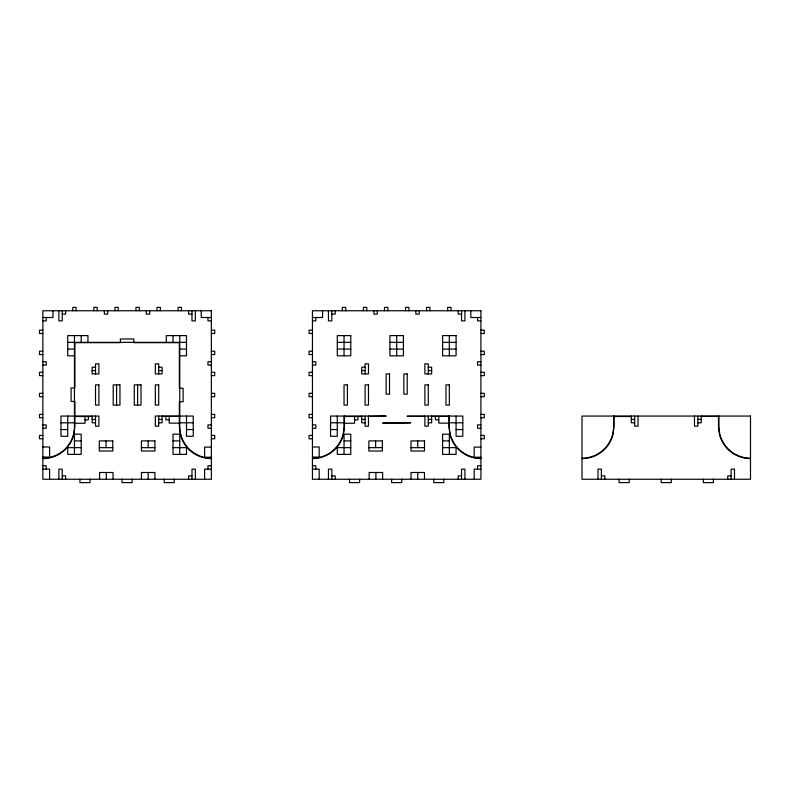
<?xml version="1.0" encoding="UTF-8"?>
<svg xmlns="http://www.w3.org/2000/svg" width="790" height="790" viewBox="0 0 790 790"><rect width="100%" height="100%" fill="white"/><g stroke="black" fill="none" stroke-linecap="round" stroke-linejoin="round"><path stroke-width="1.19" d="M62.242 314.124L65.619 314.124L65.619 310.756M191.98 314.124L188.613 314.124L188.613 310.756M331.82 314.124L335.187 314.124L335.187 310.756M461.548 314.124L458.18 314.124L458.18 310.756M42.867 317.501L52.979 317.501L52.979 310.756M211.355 317.501L201.243 317.501L201.243 310.756M312.445 317.501L322.557 317.501L322.557 310.756M480.922 317.501L470.82 317.501L470.82 310.756M42.867 320.868L46.235 320.868L46.235 317.501M211.355 320.868L207.987 320.868L207.987 317.501M312.445 320.868L315.812 320.868L315.812 317.501M480.922 320.868L477.555 320.868L477.555 317.501M42.867 330.131L39.5 330.131L39.5 333.508L42.867 333.508M211.355 330.131L214.722 330.131L214.722 333.508L211.355 333.508M312.445 330.131L309.078 330.131L309.078 333.508L312.445 333.508M480.922 330.131L484.3 330.131L484.3 333.508L480.922 333.508M67.723 342.347L186.499 342.347M337.291 342.347L350.77 342.347M389.944 342.347L403.423 342.347M442.598 342.347L456.077 342.347M67.723 349.091L74.458 349.091M179.764 349.091L186.499 349.091M337.291 349.091L350.77 349.091M389.944 349.091L403.423 349.091M442.598 349.091L456.077 349.091M42.867 351.195L39.5 351.195L39.5 354.562L42.867 354.562M211.355 351.195L214.722 351.195L214.722 354.562L211.355 354.562M312.445 351.195L309.078 351.195L309.078 354.562L312.445 354.562M480.922 351.195L484.3 351.195L484.3 354.562L480.922 354.562M74.458 355.826L67.723 355.826L67.723 335.612L87.937 335.612L87.937 342.347M179.764 355.826L186.499 355.826L186.499 335.612L166.285 335.612L166.285 342.347M42.867 361.721L46.235 361.721L46.235 365.099L42.867 365.099M211.355 361.721L207.987 361.721L207.987 365.099L211.355 365.099M312.445 361.721L315.812 361.721L315.812 365.099L312.445 365.099M480.922 361.721L477.555 361.721L477.555 365.099L480.922 365.099M95.521 367.202L92.153 367.202L92.153 373.937L98.888 373.937L98.888 363.834L95.521 363.834L95.521 373.937M158.701 367.202L162.069 367.202L162.069 373.937L155.334 373.937L155.334 363.834L158.701 363.834L158.701 373.937M365.099 367.202L361.721 367.202L361.721 373.937L368.466 373.937L368.466 363.834L365.099 363.834L365.099 373.937M428.279 367.202L431.646 367.202L431.646 373.937L424.901 373.937L424.901 363.834L428.279 363.834L428.279 373.937M92.153 370.569L95.521 370.569M158.701 370.569L162.069 370.569M361.721 370.569L365.099 370.569M428.279 370.569L431.646 370.569M42.867 372.258L39.5 372.258L39.5 375.625L42.867 375.625M211.355 372.258L214.722 372.258L214.722 375.625L211.355 375.625M312.445 372.258L309.078 372.258L309.078 375.625L312.445 375.625M480.922 372.258L484.3 372.258L484.3 375.625L480.922 375.625M42.867 393.311L39.5 393.311L39.5 396.689L42.867 396.689M211.355 393.311L214.722 393.311L214.722 396.689L211.355 396.689M312.445 393.311L309.078 393.311L309.078 396.689L312.445 396.689M480.922 393.311L484.3 393.311L484.3 396.689L480.922 396.689M42.867 414.375L39.5 414.375L39.5 417.742L42.867 417.742M211.355 414.375L214.722 414.375L214.722 417.742L211.355 417.742M312.445 414.375L309.078 414.375L309.078 417.742L312.445 417.742M480.922 414.375L484.3 414.375L484.3 417.742L480.922 417.742M407.215 416.063L462.812 416.063L462.812 436.278L456.077 436.278L456.077 416.063M162.069 416.399L179.34 416.399M368.466 416.399L386.152 416.063L330.556 416.063L330.556 436.278L337.291 436.278L337.291 416.063M407.215 416.399L424.901 416.399M431.646 416.399L448.918 416.399M701.214 416.399L718.485 416.399M74.882 416.498L92.153 416.498M344.46 416.498L361.721 416.498M614.028 416.498L631.299 416.498M92.153 419.431L95.521 419.431M158.701 419.431L162.069 419.431M361.721 419.431L365.099 419.431M428.279 419.431L431.646 419.431M631.299 419.431L634.666 419.431M697.846 419.431L701.214 419.431M84.994 419.865L88.362 419.865L88.362 416.498M169.228 419.767L165.861 419.767L165.861 416.399M354.562 419.865L357.929 419.865L357.929 416.498M438.806 419.767L435.438 419.767L435.438 416.399M60.978 422.798L74.458 422.798M95.521 422.798L92.153 422.798L92.153 416.063M158.701 422.798L162.069 422.798L162.069 416.063M179.764 422.798L193.244 422.798M330.556 422.798L344.035 422.798M365.099 422.798L361.721 422.798L361.721 416.063M428.279 422.798L431.646 422.798L431.646 416.063M449.332 422.798L462.812 422.798M634.666 422.798L631.299 422.798L631.299 416.063M697.846 422.798L701.214 422.798L701.214 416.063M179.34 423.134L169.228 423.134L169.228 416.399M448.918 423.134L438.806 423.134L438.806 416.399M74.882 423.243L84.994 423.243L84.994 416.498M344.46 423.243L354.562 423.243L354.562 416.498M42.867 424.901L46.235 424.901L46.235 428.279L42.867 428.279M211.355 424.901L207.987 424.901L207.987 428.279L211.355 428.279M312.445 424.901L315.812 424.901L315.812 428.279L312.445 428.279M480.922 424.901L477.555 424.901L477.555 428.279L480.922 428.279M60.978 429.543L67.723 429.543M186.499 429.543L193.244 429.543M330.556 429.543L337.291 429.543M456.077 429.543L462.812 429.543M42.867 435.438L39.5 435.438L39.5 438.806L42.867 438.806M211.355 435.438L214.722 435.438L214.722 438.806L211.355 438.806M312.445 435.438L309.078 435.438L309.078 438.806L312.445 438.806M480.922 435.438L484.3 435.438L484.3 438.806L480.922 438.806M74.458 440.909L81.202 440.909M173.02 440.909L179.764 440.909M344.035 440.909L350.77 440.909M442.598 440.909L449.332 440.909M42.867 446.982L49.612 446.982L49.612 457.084L42.867 457.084M312.445 446.982L319.18 446.982L319.18 457.084L312.445 457.084M211.355 447.11L204.61 447.11L204.61 457.222L211.355 457.222M480.922 447.11L474.188 447.11L474.188 457.222L480.922 457.222M81.202 447.654L67.723 447.654L67.723 454.388L81.202 454.388L81.202 434.174L74.458 434.174L74.458 454.388M99.313 447.654L112.792 447.654M141.43 447.654L154.909 447.654M173.02 447.654L186.499 447.654L186.499 454.388L173.02 454.388L173.02 434.174L179.764 434.174L179.764 454.388M350.77 447.654L337.291 447.654L337.291 454.388L350.77 454.388L350.77 434.174L344.035 434.174L344.035 454.388M368.881 447.654L382.36 447.654M411.007 447.654L424.487 447.654M442.598 447.654L456.077 447.654L456.077 454.388L442.598 454.388L442.598 434.174L449.332 434.174L449.332 454.388M42.867 465.764L46.235 465.764L46.235 469.132M211.355 465.764L207.987 465.764L207.987 469.132M312.445 465.764L315.812 465.764L315.812 469.132M480.922 465.764L477.555 465.764L477.555 469.132M42.867 469.132L49.612 469.132L49.612 479.244M211.355 469.132L204.61 469.132L204.61 479.244M312.445 469.132L319.18 469.132L319.18 479.244M480.922 469.132L474.188 469.132L474.188 479.244M62.242 475.876L65.619 475.876L65.619 479.244M191.98 475.876L188.613 475.876L188.613 479.244M331.82 475.876L335.187 475.876L335.187 479.244M461.548 475.876L458.18 475.876L458.18 479.244M601.388 475.876L604.765 475.876L604.765 479.244M731.125 475.876L727.758 475.876L727.758 479.244M734.493 479.244L734.493 469.132L731.125 469.132L731.125 479.244M718.91 416.063L718.91 426.59A31.59 31.59 0 0 0 750.5 458.18M718.485 416.063L718.485 426.59L719.581 434.875A32.015 32.015 0 0 0 750.5 458.605M713.429 479.244L713.429 482.611L703.327 482.611L703.327 479.244M697.846 416.063L697.846 426.166L694.479 426.166L694.479 416.063M671.312 479.244L671.312 482.611L661.2 482.611L661.2 479.244M638.034 416.063L638.034 426.166L634.666 426.166L634.666 416.063M629.196 479.244L629.196 482.611L619.083 482.611L619.083 479.244M614.028 416.063L614.028 426.59L612.941 434.875A32.015 32.015 0 0 1 582.013 458.605M613.603 416.063L613.603 426.59A31.59 31.59 0 0 1 582.013 458.18M601.388 479.244L601.388 469.132L598.02 469.132L598.02 479.244M464.925 310.756L464.925 320.868L461.548 320.868L461.548 310.756M464.925 479.244L464.925 469.132L461.548 469.132L461.548 479.244M451.021 310.756L451.021 307.389L447.654 307.389L447.654 310.756M449.332 335.612L449.332 355.826M449.332 416.063L449.332 426.59A31.59 31.59 0 0 0 480.922 458.18M448.918 416.063L448.918 426.59L450.004 434.875A32.015 32.015 0 0 0 480.922 458.605M443.862 479.244L443.862 482.611L433.75 482.611L433.75 479.244M429.957 310.756L429.957 307.389L426.59 307.389L426.59 310.756M428.279 416.063L428.279 426.166L424.901 426.166L424.901 416.063M424.487 479.244L424.487 472.499L411.007 472.499L411.007 479.244M419.214 310.756L419.214 314.124L415.846 314.124L415.846 310.756M417.742 440.909L417.742 447.654M417.742 472.499L417.742 479.244M408.904 310.756L408.904 307.389L405.527 307.389L405.527 310.756M401.735 479.244L401.735 482.611L391.633 482.611L391.633 479.244M396.689 335.612L396.689 355.826M387.841 310.756L387.841 307.389L384.473 307.389L384.473 310.756M382.627 479.244L382.627 472.499L369.147 472.499L369.147 479.244M377.314 310.756L377.314 314.124L373.937 314.124L373.937 310.756M375.892 472.499L375.892 479.244M375.625 440.909L375.625 447.654M368.466 416.063L368.466 426.166L365.099 426.166L365.099 416.063M366.777 310.756L366.777 307.389L363.41 307.389L363.41 310.756M359.618 479.244L359.618 482.611L349.506 482.611L349.506 479.244M345.714 310.756L345.714 307.389L342.347 307.389L342.347 310.756M344.46 416.063L344.46 426.59L343.364 434.875A32.015 32.015 0 0 1 312.445 458.605M344.035 335.612L344.035 355.826M344.035 416.063L344.035 426.59A31.59 31.59 0 0 1 312.445 458.18M331.82 310.756L331.82 320.868L328.452 320.868L328.452 310.756M331.82 479.244L331.82 469.132L328.452 469.132L328.452 479.244M195.347 310.756L195.347 320.868L191.98 320.868L191.98 310.756M195.347 479.244L195.347 469.132L191.98 469.132L191.98 479.244M186.499 416.063L186.499 436.278L193.244 436.278L193.244 416.063L155.334 416.063L155.334 426.166L158.701 426.166L158.701 416.063M181.443 310.756L181.443 307.389L178.076 307.389L178.076 310.756M179.764 335.612L179.764 426.59A31.59 31.59 0 0 0 211.355 458.18M174.284 479.244L174.284 482.611L164.182 482.611L164.182 479.244M173.02 335.612L173.02 342.347M160.39 310.756L160.39 307.389L157.013 307.389L157.013 310.756M154.909 479.244L154.909 472.499L141.43 472.499L141.43 479.244M149.636 310.756L149.636 314.124L146.269 314.124L146.269 310.756M148.174 440.909L148.174 447.654M148.174 472.499L148.174 479.244M139.326 310.756L139.326 307.389L135.959 307.389L135.959 310.756M137.638 384.888L137.638 405.112M132.167 479.244L132.167 482.611L122.055 482.611L122.055 479.244M118.263 310.756L118.263 307.389L114.896 307.389L114.896 310.756M116.584 384.888L116.584 405.112M113.059 479.244L113.059 472.499L99.58 472.499L99.58 479.244M107.736 310.756L107.736 314.124L104.369 314.124L104.369 310.756M106.314 472.499L106.314 479.244M106.048 440.909L106.048 447.654M97.21 310.756L97.21 307.389L93.832 307.389L93.832 310.756M95.521 416.063L95.521 426.166L98.888 426.166L98.888 416.063L60.978 416.063L60.978 436.278L67.723 436.278L67.723 416.063M90.04 479.244L90.04 482.611L79.938 482.611L79.938 479.244M81.202 335.612L81.202 342.347M76.146 310.756L76.146 307.389L72.779 307.389L72.779 310.756M74.458 335.612L74.458 426.59A31.59 31.59 0 0 1 42.867 458.18M62.242 310.756L62.242 320.868L58.875 320.868L58.875 310.756M62.242 479.244L62.242 469.132L58.875 469.132L58.875 479.244M211.355 458.605A32.015 32.015 0 0 1 180.436 434.875L179.34 426.59L179.34 401.735L183.132 401.735L183.132 388.265L179.34 388.265L179.34 342.682L133.856 342.682L133.856 338.979L120.376 338.979L120.376 342.682L74.882 342.682L74.882 387.989L71.09 387.989L71.09 401.458L74.882 401.458L74.882 426.59L73.786 434.875A32.015 32.015 0 0 1 42.867 458.605M211.355 310.756L42.867 310.756L42.867 479.244L211.355 479.244L211.355 310.756M480.922 310.756L312.445 310.756L312.445 479.244L480.922 479.244L480.922 310.756M350.77 335.612L337.291 335.612L337.291 355.826L350.77 355.826L350.77 335.612M403.423 335.612L389.944 335.612L389.944 355.826L403.423 355.826L403.423 335.612M456.077 335.612L442.598 335.612L442.598 355.826L456.077 355.826L456.077 335.612M389.519 373.937L386.152 373.937L386.152 394.161L389.519 394.161L389.519 373.937M407.215 373.937L403.848 373.937L403.848 394.161L407.215 394.161L407.215 373.937M98.888 384.888L95.521 384.888L95.521 405.112L98.888 405.112L98.888 384.888M119.952 384.888L113.207 384.888L113.207 405.112L119.952 405.112L119.952 384.888M141.015 384.888L134.27 384.888L134.27 405.112L141.015 405.112L141.015 384.888M158.701 384.888L155.334 384.888L155.334 405.112L158.701 405.112L158.701 384.888M347.403 384.888L344.035 384.888L344.035 405.112L347.403 405.112L347.403 384.888M368.466 384.888L365.099 384.888L365.099 405.112L368.466 405.112L368.466 384.888M428.279 384.888L424.901 384.888L424.901 405.112L428.279 405.112L428.279 384.888M449.332 384.888L445.965 384.888L445.965 405.112L449.332 405.112L449.332 384.888M750.5 416.063L582.013 416.063L582.013 479.244L750.5 479.244L750.5 416.063M410.583 422.798L382.785 423.134L410.583 422.798M112.792 440.909L99.313 440.909L99.313 451.021L112.792 451.021L112.792 440.909M154.909 440.909L141.43 440.909L141.43 451.021L154.909 451.021L154.909 440.909M382.36 440.909L368.881 440.909L368.881 451.021L382.36 451.021L382.36 440.909M424.487 440.909L411.007 440.909L411.007 451.021L424.487 451.021L424.487 440.909"/></g></svg>
